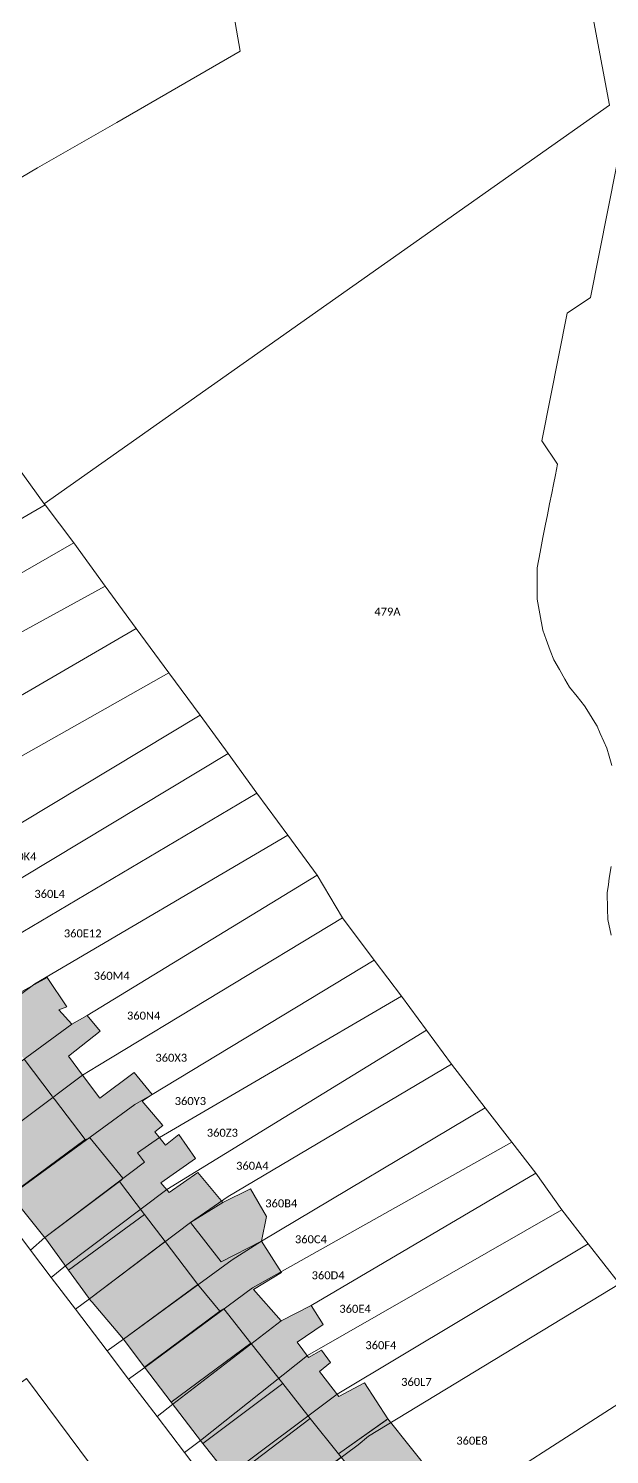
# Model space of a CAD drawing. Header units: metres. Extents: x 113120 to 240396, y 120329 to 242116.
# Drawn here: x 116901.3 to 116959.4, y 121815.8 to 121958.4 of the extents above; entities that cross this region are included whole.
import ezdxf

# ---------------------------------------------------------------- set-up
doc = ezdxf.new("R2010")
doc.units = ezdxf.units.M
doc.header["$LTSCALE"] = 3
for name, color, linetype, lineweight in [('Bpn_CaPa', 78, 'Continuous', 0), ('Bpn_ReBu', 4, 'Continuous', 0), ('Bpt_CaNu', 7, 'Continuous', 0), ('Hachure bâtiment', 11, 'Continuous', 0)]:
    doc.layers.add(name, color=color, linetype=linetype, lineweight=lineweight)
doc.styles.add('Legend', font='')
doc.styles.get('Legend').set_extended_font_data('Calibri')

msp = doc.modelspace()

# ---------------------------------------------------------------- hatches: boundary and pattern name
at = {"layer": 'Hachure bâtiment'}
h = msp.add_hatch(color=256, dxfattribs=at)
h.dxf.hatch_style = 1
h.paths.add_polyline_path([(116877.15, 121892.88), (116879.23, 121894.45), (116880.95, 121892.17), (116882.45, 121893.25), (116882.63, 121893.02), (116888.85, 121884.95), (116889.03, 121884.72), (116887.83, 121883.83), (116889.2, 121881.92), (116886.97, 121880.28), (116888.3, 121878.7), (116889.88, 121876.83), (116892.05, 121878.4), (116895.55, 121873.48), (116893.52, 121871.88), (116894.85, 121870.03), (116897.12, 121871.39), (116898.08, 121869.68), (116896.15, 121868.45), (116897.78, 121866.22), (116897.92, 121866.03), (116897.52, 121865.65), (116900.37, 121861.92), (116903.2, 121863.48), (116905.15, 121860.55), (116904.35, 121860.25), (116905.65, 121858.8), (116907.2, 121859.68), (116908.48, 121858.12), (116905.32, 121855.6), (116906.73, 121853.7), (116908.45, 121851.4), (116911.88, 121853.97), (116913.68, 121851.77), (116912.68, 121851.12), (116914.77, 121848.68), (116913.97, 121848.05), (116915.03, 121846.72), (116916.35, 121847.77), (116918.03, 121845.37), (116914.55, 121842.95), (116915.4, 121842), (116918.25, 121843.97), (116920.75, 121840.97), (116917.52, 121839), (116920.57, 121835.05), (116924.63, 121837.12), (116926.61, 121833.98), (116923.83, 121832.28), (116926.57, 121829.15), (116929.57, 121830.68), (116930.77, 121828.8), (116928.17, 121827.03), (116929.32, 121825.48), (116930.63, 121826.23), (116931.52, 121825), (116930.43, 121824.08), (116932.35, 121821.6), (116934.92, 121822.95), (116937.25, 121819.35), (116932.32, 121815.85), (116929.48, 121819.4), (116926.74, 121822.88), (116923.56, 121826.92), (116920.85, 121830.37), (116920.46, 121830.11), (116918.39, 121832.62), (116918.24, 121832.79), (116918.15, 121832.92), (116914.98, 121837.08), (116912.93, 121839.78), (116910.43, 121843.08), (116910.62, 121843.26), (116910.75, 121843.43), (116907.48, 121847.43), (116906.98, 121847.3), (116903.91, 121851.3), (116903.77, 121851.48), (116903.68, 121851.6), (116900.88, 121855.33), (116897.77, 121859.46), (116897.66, 121859.62), (116897.88, 121859.85), (116894.84, 121863.79), (116892.02, 121867.42), (116889.05, 121871.27), (116888.94, 121871.41), (116888.8, 121871.59), (116885.35, 121876.17), (116882.41, 121880.06), (116879.02, 121884.55), (116875.88, 121888.72), (116872.93, 121892.71), (116875.65, 121894.72)])
h = msp.add_hatch(color=256, dxfattribs=at)
h.dxf.hatch_style = 1
h.paths.add_polyline_path([(116903.68, 121851.6), (116903.77, 121851.48), (116896.24, 121845.85), (116896.14, 121845.99), (116893.25, 121849.72), (116900.88, 121855.33)], flags=17)
h = msp.add_hatch(color=256, dxfattribs=at)
h.dxf.hatch_style = 1
h.paths.add_polyline_path([(116903.91, 121851.3), (116906.98, 121847.3), (116899.53, 121841.75), (116896.39, 121845.68), (116896.24, 121845.85), (116903.77, 121851.48)], flags=17)
h = msp.add_hatch(color=256, dxfattribs=at)
h.dxf.hatch_style = 1
h.paths.add_polyline_path([(116910.75, 121843.43), (116910.62, 121843.26), (116910.43, 121843.08), (116902.96, 121837.48), (116902.86, 121837.6), (116899.53, 121841.75), (116906.98, 121847.3), (116907.48, 121847.43)], flags=17)
h = msp.add_hatch(color=256, dxfattribs=at)
h.dxf.hatch_style = 1
h.paths.add_polyline_path([(116912.93, 121839.78), (116905.32, 121834.23), (116903.05, 121837.36), (116902.96, 121837.48), (116910.43, 121843.08)], flags=17)
h = msp.add_hatch(color=256, dxfattribs=at)
h.dxf.hatch_style = 1
h.paths.add_polyline_path([(116923.51, 121842.34), (116925.12, 121839.58), (116924.63, 121837.12), (116920.57, 121835.05), (116917.52, 121839), (116920.75, 121840.97)], flags=17)
h = msp.add_hatch(color=256, dxfattribs=at)
h.dxf.hatch_style = 1
h.paths.add_polyline_path([(116914.98, 121837.08), (116907.43, 121831.34), (116907.3, 121831.52), (116905.32, 121834.23), (116912.93, 121839.78)], flags=17)
h = msp.add_hatch(color=256, dxfattribs=at)
h.dxf.hatch_style = 1
h.paths.add_polyline_path([(116918.15, 121832.92), (116918.24, 121832.79), (116910.81, 121827.32), (116907.68, 121831.03), (116907.53, 121831.2), (116907.43, 121831.34), (116914.98, 121837.08)], flags=17)
h = msp.add_hatch(color=256, dxfattribs=at)
h.dxf.hatch_style = 1
h.paths.add_polyline_path([(116918.39, 121832.62), (116920.46, 121830.11), (116912.92, 121824.52), (116911.09, 121826.95), (116910.81, 121827.32), (116918.24, 121832.79)], flags=17)
h = msp.add_hatch(color=256, dxfattribs=at)
h.dxf.hatch_style = 1
h.paths.add_polyline_path([(116923.56, 121826.92), (116915.6, 121821.02), (116912.92, 121824.52), (116920.46, 121830.11), (116920.85, 121830.37)], flags=17)
h = msp.add_hatch(color=256, dxfattribs=at)
h.dxf.hatch_style = 1
h.paths.add_polyline_path([(116926.74, 121822.88), (116918.74, 121816.9), (116918.63, 121817.05), (116915.6, 121821.02), (116923.56, 121826.92)], flags=17)
h = msp.add_hatch(color=256, dxfattribs=at)
h.dxf.hatch_style = 1
h.paths.add_polyline_path([(116929.48, 121819.4), (116921.55, 121813.36), (116918.88, 121816.72), (116918.74, 121816.9), (116926.74, 121822.88)])
h = msp.add_hatch(color=256, dxfattribs=at)
h.dxf.hatch_style = 1
h.paths.add_polyline_path([(116932.32, 121815.85), (116932.57, 121815.54), (116924.62, 121809.48), (116924.47, 121809.67), (116921.55, 121813.36), (116929.48, 121819.4)])
h = msp.add_hatch(color=256, dxfattribs=at)
h.dxf.hatch_style = 1
h.paths.add_polyline_path([(116932.57, 121815.54), (116932.32, 121815.85), (116937.09, 121819.23), (116937.09, 121819.23), (116937.09, 121819.22), (116937.25, 121819.35), (116943.95, 121810.96), (116942.15, 121809.72), (116940.43, 121812.4), (116936.97, 121810.05)])

# ---------------------------------------------------------------- linework, layer by layer
at = {"layer": 'Bpn_CaPa'}
for points in [[(116900.17, 121914.62), (116896.68, 121919.48), (116891.62, 121926.31), (116885.4, 121934.71), (116890.52, 121937.65), (116895.28, 121940.4), (116899.69, 121942.94), (116902.24, 121944.41), (116910.15, 121948.97), (116922.5, 121956.09), (116917.97, 121981.87), (116952.42, 121987.94), (116959.4, 121950.7), (116902.9, 121910.83), (116900.17, 121914.62)], [(116902.99, 121910.72), (116877.93, 121896.16), (116872.9, 121892.75), (116865.18, 121886.95), (116863.76, 121885.91), (116859.17, 121891.94), (116860.49, 121892.92), (116867.79, 121897.88), (116868.67, 121898.48), (116900.17, 121914.62), (116902.9, 121910.83), (116902.99, 121910.72)], [(116866.89, 121881.79), (116863.76, 121885.91), (116865.18, 121886.95), (116872.9, 121892.75), (116877.93, 121896.16), (116902.99, 121910.72), (116905.86, 121906.92), (116882.38, 121893.43), (116880.72, 121892.48), (116875.96, 121888.8), (116868.28, 121882.87), (116866.89, 121881.79)], [(116866.89, 121881.79), (116868.28, 121882.87), (116875.96, 121888.8), (116880.72, 121892.48), (116882.38, 121893.43), (116905.86, 121906.92), (116909, 121902.61), (116886.6, 121890.35), (116879.02, 121884.55), (116871.35, 121878.66), (116870.04, 121877.64), (116866.89, 121881.79)], [(116909, 121902.61), (116912.08, 121898.38), (116890.37, 121885.73), (116888.04, 121884.26), (116874.58, 121874.33), (116873.29, 121873.38), (116870.04, 121877.64), (116871.35, 121878.66), (116879.02, 121884.55), (116886.6, 121890.35), (116909, 121902.61)], [(116873.29, 121873.38), (116874.58, 121874.33), (116888.04, 121884.26), (116890.37, 121885.73), (116912.08, 121898.38), (116915.37, 121893.93), (116891.1, 121880.25), (116888.93, 121879.03), (116877.46, 121870.68), (116876.08, 121869.71), (116873.29, 121873.38)], [(116918.49, 121889.7), (116894.84, 121875.48), (116881.65, 121865.6), (116880.07, 121864.46), (116876.08, 121869.71), (116877.46, 121870.68), (116888.93, 121879.03), (116891.1, 121880.25), (116915.37, 121893.93), (116918.49, 121889.7)], [(116918.49, 121889.7), (116921.27, 121885.88), (116897.8, 121871.76), (116884.38, 121861.72), (116882.98, 121860.63), (116880.07, 121864.46), (116881.65, 121865.6), (116894.84, 121875.48), (116918.49, 121889.7)], [(116885.76, 121856.98), (116882.98, 121860.63), (116884.38, 121861.72), (116897.8, 121871.76), (116921.27, 121885.88), (116924.16, 121881.92), (116900.77, 121868.05), (116898.84, 121866.81), (116887.06, 121857.99), (116885.76, 121856.98)], [(116888.75, 121853.04), (116885.76, 121856.98), (116887.06, 121857.99), (116898.84, 121866.81), (116900.77, 121868.05), (116924.16, 121881.92), (116927.24, 121877.71), (116901.97, 121862.85), (116889.99, 121853.98), (116888.75, 121853.04)], [(116888.75, 121853.04), (116889.99, 121853.98), (116901.97, 121862.85), (116927.24, 121877.71), (116930.17, 121873.7), (116907.2, 121859.68), (116905.65, 121858.8), (116893.26, 121849.74), (116891.99, 121848.77), (116888.75, 121853.04)], [(116894.99, 121844.82), (116891.99, 121848.77), (116893.26, 121849.74), (116905.65, 121858.8), (116907.2, 121859.68), (116930.17, 121873.7), (116932.72, 121869.43), (116908.25, 121854.65), (116906.73, 121853.7), (116896.24, 121845.85), (116894.99, 121844.82)], [(116894.99, 121844.82), (116896.24, 121845.85), (116906.73, 121853.7), (116908.25, 121854.65), (116932.72, 121869.43), (116935.88, 121865.22), (116913.68, 121851.77), (116911.97, 121850.77), (116899.56, 121841.71), (116898.15, 121840.67), (116894.99, 121844.82)], [(116935.88, 121865.22), (116938.61, 121861.6), (116914.42, 121847.48), (116912.23, 121845.94), (116912.93, 121845.02), (116902.96, 121837.48), (116901.54, 121836.22), (116898.15, 121840.67), (116899.56, 121841.71), (116911.97, 121850.77), (116913.68, 121851.77), (116935.88, 121865.22)], [(116903.6, 121833.5), (116901.54, 121836.22), (116902.96, 121837.48), (116912.93, 121845.02), (116912.23, 121845.94), (116914.42, 121847.48), (116938.61, 121861.6), (116941.12, 121858.2), (116915.15, 121842.27), (116905.01, 121834.67), (116903.6, 121833.5)], [(116903.6, 121833.5), (116905.01, 121834.67), (116915.15, 121842.27), (116941.12, 121858.2), (116943.61, 121854.82), (116921.3, 121841.6), (116917.52, 121839), (116907.43, 121831.34), (116906.03, 121830.31), (116903.6, 121833.5)], [(116946.98, 121850.45), (116924.63, 121837.12), (116921.68, 121835.27), (116910.81, 121827.32), (116909.18, 121826.17), (116906.03, 121830.31), (116907.43, 121831.34), (116917.52, 121839), (116921.3, 121841.6), (116943.61, 121854.82), (116946.98, 121850.45)], [(116949.63, 121847.02), (116923.71, 121832.44), (116912.95, 121824.48), (116911.33, 121823.34), (116909.18, 121826.17), (116910.81, 121827.32), (116921.68, 121835.27), (116924.63, 121837.12), (116946.98, 121850.45), (116949.63, 121847.02)], [(116914.18, 121819.59), (116911.33, 121823.34), (116912.95, 121824.48), (116923.71, 121832.44), (116949.63, 121847.02), (116952.04, 121843.91), (116929.57, 121830.68), (116926.57, 121829.15), (116915.75, 121820.82), (116914.18, 121819.59)], [(116916.91, 121815.99), (116914.18, 121819.59), (116915.75, 121820.82), (116926.57, 121829.15), (116929.57, 121830.68), (116952.04, 121843.91), (116954.64, 121840.25), (116929.21, 121825.68), (116918.52, 121817.2), (116916.91, 121815.99)], [(116916.91, 121815.99), (116918.52, 121817.2), (116929.21, 121825.68), (116954.64, 121840.25), (116957.27, 121836.87), (116932.18, 121821.82), (116921.3, 121813.67), (116919.66, 121812.38), (116916.91, 121815.99)], [(116923.08, 121808.42), (116919.66, 121812.38), (116921.3, 121813.67), (116932.18, 121821.82), (116957.27, 121836.87), (116960.42, 121832.84), (116935.31, 121817.61), (116934.27, 121816.77), (116924.53, 121809.48), (116923.08, 121808.42)], [(116930.09, 121800.69), (116923.08, 121808.42), (116924.53, 121809.48), (116934.27, 121816.77), (116935.31, 121817.61), (116960.42, 121832.84), (116961.64, 121831.28), (116963.26, 121829.19), (116964.15, 121828.05), (116966.61, 121824.93), (116937.91, 121806.47), (116937.4, 121806.07), (116931.48, 121801.6), (116930.09, 121800.69)], [(116972.38, 121817.76), (116951.77, 121802.97), (116950.46, 121801.73), (116949.37, 121800.77), (116941.51, 121793.13), (116939.64, 121791.39), (116930.09, 121800.69), (116931.48, 121801.6), (116937.4, 121806.07), (116937.91, 121806.47), (116966.61, 121824.93), (116972.38, 121817.76)]]:
    msp.add_lwpolyline(points, close=True, dxfattribs=at)
for points in [[(116960.42, 121832.84), (116957.27, 121836.87), (116954.64, 121840.25), (116952.04, 121843.91), (116949.63, 121847.02), (116946.98, 121850.45), (116943.61, 121854.82), (116941.12, 121858.2), (116938.61, 121861.6), (116935.88, 121865.22), (116932.72, 121869.43), (116930.17, 121873.7), (116927.24, 121877.71), (116924.16, 121881.92), (116921.27, 121885.88), (116918.49, 121889.7), (116918.49, 121889.7), (116915.37, 121893.93), (116912.08, 121898.38), (116909, 121902.61), (116905.86, 121906.92), (116902.99, 121910.72), (116902.9, 121910.83), (116959.4, 121950.7), (116952.42, 121987.94)], [(116959.63, 121884.69), (116959.36, 121885.61), (116959.14, 121886.4), (116958.83, 121887.09), (116958.49, 121887.87), (116958.17, 121888.6), (116957.79, 121889.23), (116957.32, 121889.99), (116956.92, 121890.65), (116956.17, 121891.57), (116955.4, 121892.51), (116954.95, 121893.29), (116954.4, 121894.26), (116953.83, 121895.24), (116953.49, 121896.16), (116953.09, 121897.27), (116952.75, 121898.2), (116952.45, 121899.85), (116952.18, 121901.29), (116952.18, 121902.26), (116952.16, 121903.45), (116952.16, 121904.44), (116952.47, 121906.01), (116952.75, 121907.46), (116952.99, 121908.64), (116953.21, 121909.75), (116953.42, 121910.82), (116953.64, 121911.91), (116953.8, 121912.76), (116954, 121913.75), (116954.21, 121914.79), (116952.63, 121917.14), (116955.16, 121929.89), (116957.51, 121931.46), (116961.83, 121953.3)], [(116961.83, 121953.3), (116957.51, 121931.46), (116955.16, 121929.89), (116952.63, 121917.14), (116954.21, 121914.79), (116954, 121913.75), (116953.8, 121912.76), (116953.64, 121911.91), (116953.42, 121910.82), (116953.21, 121909.75), (116952.99, 121908.64), (116952.75, 121907.46), (116952.47, 121906.01), (116952.16, 121904.44), (116952.16, 121903.45), (116952.18, 121902.26), (116952.18, 121901.29), (116952.45, 121899.85), (116952.75, 121898.2), (116953.09, 121897.27), (116953.49, 121896.16), (116953.83, 121895.24), (116954.4, 121894.26), (116954.95, 121893.29), (116955.4, 121892.51), (116956.17, 121891.57), (116956.92, 121890.65), (116957.32, 121889.99), (116957.79, 121889.23), (116958.17, 121888.6), (116958.49, 121887.87), (116958.83, 121887.09), (116959.14, 121886.4), (116959.36, 121885.61), (116959.63, 121884.69)], [(116959.58, 121867.7), (116959.25, 121869.29), (116959.22, 121870.36), (116959.18, 121871.95), (116959.3, 121872.79), (116959.39, 121873.4), (116959.56, 121874.58)], [(116959.56, 121874.58), (116959.39, 121873.4), (116959.3, 121872.79), (116959.18, 121871.95), (116959.22, 121870.36), (116959.25, 121869.29), (116959.58, 121867.7)], [(116803.45, 121735.37), (116803.98, 121754.1), (116813.61, 121753.61), (116814.76, 121760.52), (116812.41, 121769.58), (116873.72, 121811.63), (116874.49, 121810.49), (116889.45, 121821.75), (116893.14, 121817.48), (116901.12, 121823.38), (116918.3, 121800.34), (116930.83, 121785.43), (116947.8, 121770.45), (116973.41, 121749.4), (117016.76, 121718.28)]]:
    msp.add_lwpolyline(points, dxfattribs=at)
at = {"layer": 'Bpn_ReBu'}
msp.add_lwpolyline([(116900.37, 121861.92), (116903.2, 121863.48), (116905.15, 121860.55), (116904.35, 121860.25), (116905.65, 121858.8), (116907.2, 121859.68), (116908.48, 121858.12), (116905.32, 121855.6), (116906.73, 121853.7), (116908.45, 121851.4), (116911.88, 121853.97), (116913.68, 121851.77), (116912.68, 121851.12), (116914.77, 121848.68), (116913.97, 121848.05), (116915.03, 121846.72), (116916.35, 121847.77), (116918.03, 121845.37), (116914.55, 121842.95), (116915.4, 121842), (116918.25, 121843.97), (116920.75, 121840.97), (116917.52, 121839), (116920.57, 121835.05), (116924.63, 121837.12), (116926.61, 121833.98), (116923.83, 121832.28), (116926.57, 121829.15), (116929.57, 121830.68), (116930.77, 121828.8), (116928.17, 121827.03), (116929.32, 121825.48), (116930.63, 121826.23), (116931.52, 121825), (116930.43, 121824.08), (116932.35, 121821.6), (116934.92, 121822.95), (116937.25, 121819.35), (116932.32, 121815.85), (116929.48, 121819.4), (116926.74, 121822.88), (116923.56, 121826.92), (116920.85, 121830.37), (116920.46, 121830.11), (116918.39, 121832.62), (116918.24, 121832.79), (116918.15, 121832.92), (116914.98, 121837.08), (116912.93, 121839.78), (116910.43, 121843.08), (116910.62, 121843.26), (116910.75, 121843.43), (116907.48, 121847.43), (116906.98, 121847.3), (116903.91, 121851.3), (116903.77, 121851.48), (116903.68, 121851.6), (116900.88, 121855.33)], dxfattribs=at)
for points in [[(116903.68, 121851.6), (116903.77, 121851.48), (116896.24, 121845.85), (116896.14, 121845.99), (116893.25, 121849.72), (116900.88, 121855.33), (116903.68, 121851.6)], [(116903.91, 121851.3), (116906.98, 121847.3), (116899.53, 121841.75), (116896.39, 121845.68), (116896.24, 121845.85), (116903.77, 121851.48), (116903.91, 121851.3)], [(116910.75, 121843.43), (116910.62, 121843.26), (116910.43, 121843.08), (116902.96, 121837.48), (116902.86, 121837.6), (116899.53, 121841.75), (116906.98, 121847.3), (116907.48, 121847.43), (116910.75, 121843.43)], [(116912.93, 121839.78), (116905.32, 121834.23), (116903.05, 121837.36), (116902.96, 121837.48), (116910.43, 121843.08), (116912.93, 121839.78)], [(116923.51, 121842.34), (116925.12, 121839.58), (116924.63, 121837.12), (116920.57, 121835.05), (116917.52, 121839), (116920.75, 121840.97), (116923.51, 121842.34)], [(116914.98, 121837.08), (116907.43, 121831.34), (116907.3, 121831.52), (116905.32, 121834.23), (116912.93, 121839.78), (116914.98, 121837.08)], [(116918.15, 121832.92), (116918.24, 121832.79), (116910.81, 121827.32), (116907.68, 121831.03), (116907.53, 121831.2), (116907.43, 121831.34), (116914.98, 121837.08), (116918.15, 121832.92)], [(116918.39, 121832.62), (116920.46, 121830.11), (116912.92, 121824.52), (116911.09, 121826.95), (116910.81, 121827.32), (116918.24, 121832.79), (116918.39, 121832.62)], [(116923.56, 121826.92), (116915.6, 121821.02), (116912.92, 121824.52), (116920.46, 121830.11), (116920.85, 121830.37), (116923.56, 121826.92)], [(116926.74, 121822.88), (116918.74, 121816.9), (116918.63, 121817.05), (116915.6, 121821.02), (116923.56, 121826.92), (116926.74, 121822.88)], [(116929.48, 121819.4), (116921.55, 121813.36), (116918.88, 121816.72), (116918.74, 121816.9), (116926.74, 121822.88), (116929.48, 121819.4)], [(116932.32, 121815.85), (116932.57, 121815.54), (116924.62, 121809.48), (116924.47, 121809.67), (116921.55, 121813.36), (116929.48, 121819.4), (116932.32, 121815.85)], [(116932.57, 121815.54), (116932.32, 121815.85), (116937.09, 121819.23), (116937.09, 121819.23), (116937.09, 121819.22), (116937.25, 121819.35), (116943.95, 121810.96), (116942.15, 121809.72), (116940.43, 121812.4), (116936.97, 121810.05), (116932.57, 121815.54)]]:
    msp.add_lwpolyline(points, close=True, dxfattribs=at)

# ---------------------------------------------------------------- texts
at = {"layer": 'Bpt_CaNu', "char_height": 0.8, "attachment_point": 7, "style": 'Legend'}
for s, insert in [('479A', (116935.9, 121899.66)), ('360K4', (116898.94, 121875.17)), ('360L4', (116901.91, 121871.43)), ('360E12', (116904.86, 121867.48)), ('360M4', (116907.84, 121863.24)), ('360N4', (116911.17, 121859.26)), ('360X3', (116914.01, 121855.05)), ('360Y3', (116915.94, 121850.72)), ('360Z3', (116919.15, 121847.55)), ('360A4', (116922.08, 121844.25)), ('360B4', (116924.99, 121840.49)), ('360C4', (116927.96, 121836.9)), ('360D4', (116929.63, 121833.3)), ('360E4', (116932.4, 121829.95)), ('360F4', (116935, 121826.31)), ('360L7', (116938.58, 121822.64)), ('360E8', (116944.09, 121816.77))]:
    msp.add_mtext(s, dxfattribs=dict(at, insert=insert))

doc.saveas('drawing.dxf')
